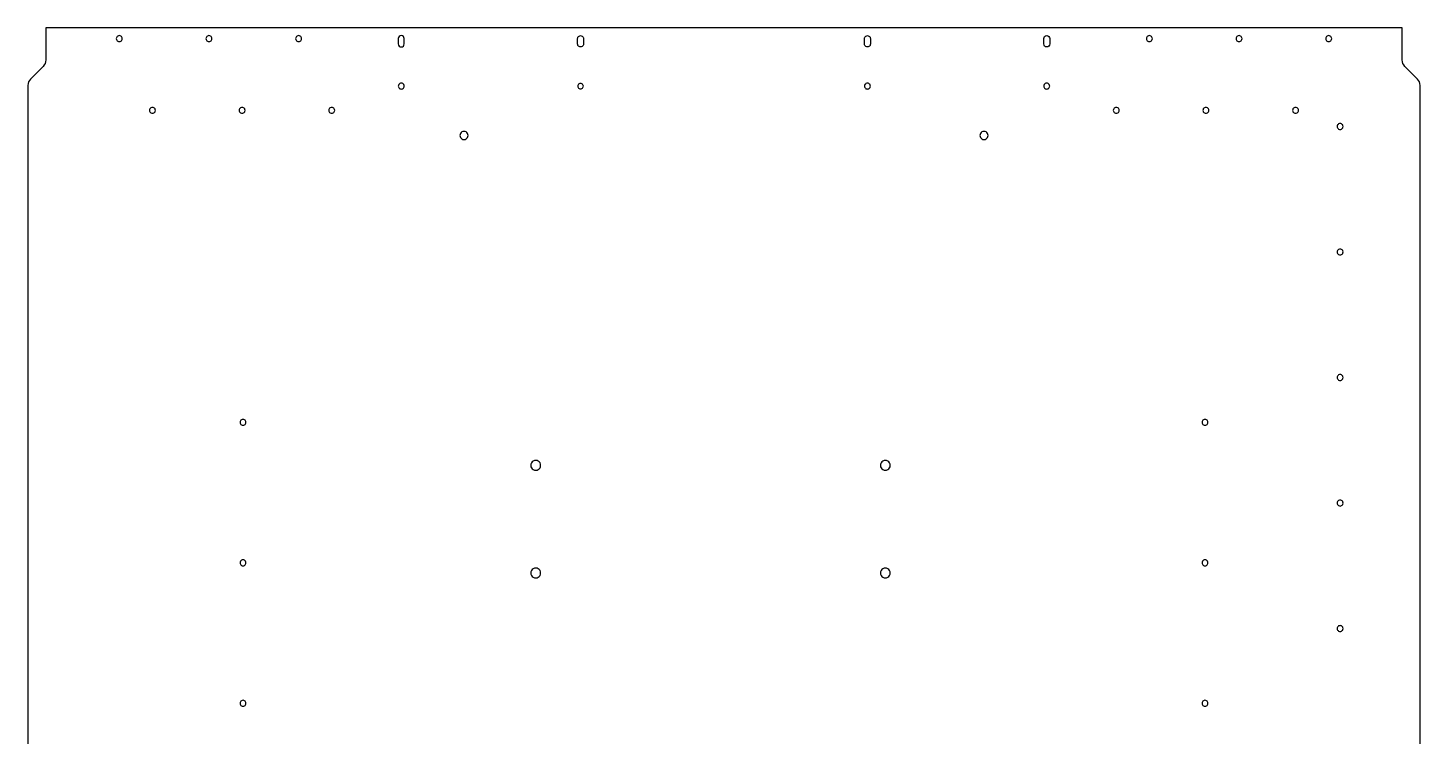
# Model space of a CAD drawing. Extents: x -300 to 476, y -208 to 582.
# Drawn here: x -300 to 476, y 187 to 582 of the extents above; entities that cross this region are included whole.
import ezdxf

# ---------------------------------------------------------------- set-up
doc = ezdxf.new("R2010")
doc.units = 0
doc.layers.add('Layer_1', color=7, linetype='CONTINUOUS')

msp = doc.modelspace()

# ---------------------------------------------------------------- linework, layer by layer
at = {"layer": 'Layer_1', "color": 7}
for p, q in [((466.066939, 582.154382), (-290.456, 582.154382)), ((-290.456, 582.154382), (-290.456, 564.225471)), ((-247.806054, 576.154381), (-247.806054, 576.154381)), ((-197.806116, 576.154381), (-197.806116, 576.154381)), ((-147.806179, 576.154381), (-147.806179, 576.154381)), ((-93.844301, 576.154381), (-93.844301, 573.15438)), ((-90.544306, 573.15438), (-90.544306, 576.154381)), ((6.155566, 573.15438), (6.155566, 576.154381)), ((9.455577, 576.154381), (9.455577, 573.15438)), ((9.455577, 576.154381), (9.455577, 576.154381)), ((166.155362, 573.15438), (166.155362, 576.154381)), ((169.455373, 576.154381), (169.455373, 573.15438)), ((169.455373, 576.154381), (169.455373, 576.154381)), ((266.155248, 573.15438), (266.155248, 576.154381)), ((269.455233, 576.154381), (269.455233, 573.15438)), ((326.717106, 576.154381), (326.717106, 576.154381)), ((376.717048, 576.154381), (376.717048, 576.154381)), ((426.716991, 576.154381), (426.716991, 576.154381)), ((466.066939, 564.225471), (466.066939, 582.154382)), ((266.155248, 573.15438), (266.155248, 573.15438)), ((-291.920464, 560.689928), (-298.991523, 553.618894)), ((474.602466, 553.618894), (467.531406, 560.689928)), ((-300.455988, 550.083351), (-300.455988, 84.226074)), ((-90.544306, 549.654409), (-90.544306, 549.654409)), ((9.355565, 549.654409), (9.355565, 549.654409)), ((169.455373, 549.654409), (169.455373, 549.654409)), ((269.455233, 549.654409), (269.455233, 549.654409)), ((476.066933, 84.226074), (476.066933, 550.083351)), ((-229.306077, 536.154432), (-229.306077, 536.154432)), ((-179.30614, 536.154432), (-179.30614, 536.154432)), ((-129.306202, 536.154432), (-129.306202, 536.154432)), ((308.217145, 536.154432), (308.217145, 536.154432)), ((358.217088, 536.154432), (358.217088, 536.154432)), ((408.217004, 536.154432), (408.217004, 536.154432)), ((-54.944351, 522.154446), (-54.944351, 522.154446)), ((235.055289, 522.154446), (235.055289, 522.154446)), ((433.075979, 527.154456), (433.075979, 527.154456)), ((433.075979, 457.154525), (433.075979, 457.154525)), ((433.075979, 387.154621), (433.075979, 387.154621)), ((-178.806141, 362.15465), (-178.806141, 362.15465)), ((357.717079, 362.15465), (357.717079, 362.15465)), ((-14.44439, 338.154686), (-14.44439, 338.154686)), ((180.555345, 338.154686), (180.555345, 338.154686)), ((433.075979, 317.154712), (433.075979, 317.154712)), ((-178.806141, 283.821421), (-178.806141, 283.821421)), ((357.717079, 283.821421), (357.717079, 283.821421)), ((-14.44439, 278.154762), (-14.44439, 278.154762)), ((180.555345, 278.154762), (180.555345, 278.154762)), ((433.075979, 247.1548), (433.075979, 247.1548)), ((-178.806141, 205.488187), (-178.806141, 205.488187)), ((357.717079, 205.488187), (357.717079, 205.488187))]:
    msp.add_line(p, q, dxfattribs=at)
for points in [[(-250.281241, 577.583872), (-250.791849, 577.288981), (-251.106286, 576.744026), (-251.106049, 576.154381)], [(-251.106049, 576.154381), (-251.106286, 575.564736), (-250.791849, 575.019781), (-250.281241, 574.72489)], [(-248.630862, 577.583872), (-249.14147, 577.878762), (-249.770633, 577.878762), (-250.281241, 577.583872)], [(-250.281241, 574.72489), (-249.770633, 574.43), (-249.14147, 574.43), (-248.630862, 574.72489)], [(-247.806054, 576.154381), (-247.805818, 576.744026), (-248.120254, 577.288981), (-248.630862, 577.583872)], [(-248.630862, 574.72489), (-248.120254, 575.019781), (-247.805818, 575.564736), (-247.806054, 576.154381)], [(-200.281304, 577.583872), (-200.791912, 577.288981), (-201.106348, 576.744026), (-201.106112, 576.154381)], [(-201.106112, 576.154381), (-201.106348, 575.564736), (-200.791912, 575.019781), (-200.281304, 574.72489)], [(-198.630924, 577.583872), (-199.141532, 577.878762), (-199.770696, 577.878762), (-200.281304, 577.583872)], [(-200.281304, 574.72489), (-199.770696, 574.43), (-199.141532, 574.43), (-198.630924, 574.72489)], [(-197.806116, 576.154381), (-197.80588, 576.744026), (-198.120316, 577.288981), (-198.630924, 577.583872)], [(-198.630924, 574.72489), (-198.120316, 575.019781), (-197.80588, 575.564736), (-197.806116, 576.154381)], [(-150.281177, 577.583322), (-150.791689, 577.288578), (-151.106177, 576.743869), (-151.106177, 576.154381)], [(-151.106177, 576.154381), (-151.106177, 575.564893), (-150.791689, 575.020184), (-150.281177, 574.72544)], [(-148.631178, 577.583322), (-149.14169, 577.878066), (-149.770666, 577.878066), (-150.281177, 577.583322)], [(-150.281177, 574.72544), (-149.770666, 574.430696), (-149.14169, 574.430696), (-148.631178, 574.72544)], [(-147.806179, 576.154381), (-147.806179, 576.743869), (-148.120667, 577.288578), (-148.631178, 577.583322)], [(-148.631178, 574.72544), (-148.120667, 575.020184), (-147.806179, 575.564893), (-147.806179, 576.154381)], [(-92.194303, 577.803718), (-93.105314, 577.803718), (-93.843936, 577.065391), (-93.844301, 576.154381)], [(-90.544306, 576.154381), (-90.54467, 577.065391), (-91.283293, 577.803718), (-92.194303, 577.803718)], [(6.155566, 576.154381), (6.155566, 576.743871), (6.470055, 577.288583), (6.980569, 577.583328)], [(6.980569, 577.583328), (7.491082, 577.878073), (8.120061, 577.878073), (8.630574, 577.583328)], [(8.630574, 577.583328), (9.141088, 577.288583), (9.455577, 576.743871), (9.455577, 576.154381)], [(166.155362, 576.154381), (166.155362, 576.743871), (166.469851, 577.288583), (166.980365, 577.583328)], [(166.980365, 577.583328), (167.490878, 577.878073), (168.119857, 577.878073), (168.63037, 577.583328)], [(168.63037, 577.583328), (169.140884, 577.288583), (169.455373, 576.743871), (169.455373, 576.154381)], [(266.155248, 576.154381), (266.15758, 577.063995), (266.895623, 577.800148), (267.80524, 577.800148)], [(267.80524, 577.800148), (268.714857, 577.800148), (269.4529, 577.063995), (269.455233, 576.154381)], [(324.240893, 577.586846), (323.729762, 577.291161), (323.415606, 576.744874), (323.417121, 576.154381)], [(323.417121, 576.154381), (323.415606, 575.563888), (323.729762, 575.0176), (324.240893, 574.721916)], [(325.893333, 577.586846), (325.382202, 577.882531), (324.752024, 577.882531), (324.240893, 577.586846)], [(324.240893, 574.721916), (324.752024, 574.426231), (325.382202, 574.426231), (325.893333, 574.721916)], [(326.717106, 576.154381), (326.71862, 576.744874), (326.404464, 577.291161), (325.893333, 577.586846)], [(325.893333, 574.721916), (326.404464, 575.0176), (326.71862, 575.563888), (326.717106, 576.154381)], [(374.240836, 577.586846), (373.729705, 577.291161), (373.415549, 576.744874), (373.417063, 576.154381)], [(373.417063, 576.154381), (373.415549, 575.563888), (373.729705, 575.0176), (374.240836, 574.721916)], [(375.893276, 577.586846), (375.382145, 577.882531), (374.751967, 577.882531), (374.240836, 577.586846)], [(374.240836, 574.721916), (374.751967, 574.426231), (375.382145, 574.426231), (375.893276, 574.721916)], [(376.717048, 576.154381), (376.718562, 576.744874), (376.404407, 577.291161), (375.893276, 577.586846)], [(375.893276, 574.721916), (376.404407, 575.0176), (376.718562, 575.563888), (376.717048, 576.154381)], [(424.240779, 577.586846), (423.729647, 577.291161), (423.415492, 576.744874), (423.417006, 576.154381)], [(423.417006, 576.154381), (423.415492, 575.563888), (423.729647, 575.0176), (424.240779, 574.721916)], [(425.893219, 577.586846), (425.382087, 577.882531), (424.75191, 577.882531), (424.240779, 577.586846)], [(424.240779, 574.721916), (424.75191, 574.426231), (425.382087, 574.426231), (425.893219, 574.721916)], [(426.716991, 576.154381), (426.718505, 576.744874), (426.40435, 577.291161), (425.893219, 577.586846)], [(425.893219, 574.721916), (426.40435, 575.0176), (426.718505, 575.563888), (426.716991, 576.154381)], [(-93.844301, 573.15438), (-93.843936, 572.243369), (-93.105314, 571.505043), (-92.194303, 571.505043)], [(-92.194303, 571.505043), (-91.283293, 571.505043), (-90.54467, 572.243369), (-90.544306, 573.15438)], [(6.980569, 571.725433), (6.470055, 572.020178), (6.155566, 572.56489), (6.155566, 573.15438)], [(8.630574, 571.725433), (8.120061, 571.430688), (7.491082, 571.430688), (6.980569, 571.725433)], [(9.455577, 573.15438), (9.455577, 572.56489), (9.141088, 572.020178), (8.630574, 571.725433)], [(166.980365, 571.725433), (166.469851, 572.020178), (166.155362, 572.56489), (166.155362, 573.15438)], [(168.63037, 571.725433), (168.119857, 571.430688), (167.490878, 571.430688), (166.980365, 571.725433)], [(169.455373, 573.15438), (169.455373, 572.56489), (169.140884, 572.020178), (168.63037, 571.725433)], [(267.80524, 571.508613), (266.895623, 571.508613), (266.15758, 572.244766), (266.155248, 573.15438)], [(269.455233, 573.15438), (269.4529, 572.244766), (268.714857, 571.508613), (267.80524, 571.508613)], [(-290.456, 564.225471), (-290.455996, 562.899386), (-290.98278, 561.627612), (-291.920464, 560.689928)], [(467.531406, 560.689928), (466.593721, 561.627611), (466.066936, 562.899385), (466.066939, 564.225471)], [(-298.991523, 553.618894), (-299.929207, 552.68121), (-300.455991, 551.409437), (-300.455988, 550.083351)], [(-91.369114, 551.0839), (-91.879722, 551.37879), (-92.508885, 551.37879), (-93.019493, 551.0839)], [(168.63037, 551.083356), (168.119857, 551.378101), (167.490878, 551.378101), (166.980365, 551.083356)], [(268.63146, 551.086874), (268.120329, 551.382559), (267.490151, 551.382559), (266.97902, 551.086874)], [(476.066933, 550.083351), (476.066936, 551.409437), (475.540151, 552.681211), (474.602466, 553.618894)], [(-93.019493, 551.0839), (-93.530101, 550.789009), (-93.844537, 550.244054), (-93.844301, 549.654409)], [(-93.844301, 549.654409), (-93.844537, 549.064764), (-93.530101, 548.519809), (-93.019493, 548.224918)], [(-93.019493, 548.224918), (-92.508885, 547.930028), (-91.879722, 547.930028), (-91.369114, 548.224918)], [(-90.544306, 549.654409), (-90.54407, 550.244054), (-90.858506, 550.789009), (-91.369114, 551.0839)], [(-91.369114, 548.224918), (-90.858506, 548.519809), (-90.54407, 549.064764), (-90.544306, 549.654409)], [(7.029464, 550.999948), (6.549329, 550.722213), (6.254203, 550.209084), (6.255578, 549.654409)], [(6.255578, 549.654409), (6.254203, 549.099734), (6.549329, 548.586605), (7.029464, 548.30887)], [(8.58168, 550.999948), (8.101545, 551.277683), (7.509598, 551.277683), (7.029464, 550.999948)], [(7.029464, 548.30887), (7.509598, 548.031135), (8.101545, 548.031135), (8.58168, 548.30887)], [(9.355565, 549.654409), (9.35694, 550.209084), (9.061814, 550.722213), (8.58168, 550.999948)], [(8.58168, 548.30887), (9.061814, 548.586605), (9.35694, 549.099734), (9.355565, 549.654409)], [(166.980365, 551.083356), (166.469851, 550.788611), (166.155362, 550.243899), (166.155362, 549.654409)], [(166.155362, 549.654409), (166.155362, 549.064919), (166.469851, 548.520207), (166.980365, 548.225462)], [(166.980365, 548.225462), (167.490878, 547.930717), (168.119857, 547.930717), (168.63037, 548.225462)], [(169.455373, 549.654409), (169.455373, 550.243899), (169.140884, 550.788611), (168.63037, 551.083356)], [(168.63037, 548.225462), (169.140884, 548.520207), (169.455373, 549.064919), (169.455373, 549.654409)], [(266.97902, 551.086874), (266.467889, 550.79119), (266.153733, 550.244902), (266.155248, 549.654409)], [(266.155248, 549.654409), (266.153733, 549.063916), (266.467889, 548.517628), (266.97902, 548.221944)], [(266.97902, 548.221944), (267.490151, 547.926259), (268.120329, 547.926259), (268.63146, 548.221944)], [(269.455233, 549.654409), (269.456747, 550.244902), (269.142591, 550.79119), (268.63146, 551.086874)], [(268.63146, 548.221944), (269.142591, 548.517628), (269.456747, 549.063916), (269.455233, 549.654409)], [(-231.781265, 537.583923), (-232.291873, 537.289032), (-232.606309, 536.744077), (-232.606073, 536.154432)], [(-232.606073, 536.154432), (-232.606309, 535.564787), (-232.291873, 535.019832), (-231.781265, 534.724941)], [(-230.130885, 537.583923), (-230.641493, 537.878813), (-231.270657, 537.878813), (-231.781265, 537.583923)], [(-229.306077, 536.154432), (-229.305841, 536.744077), (-229.620277, 537.289032), (-230.130885, 537.583923)], [(-230.130885, 534.724941), (-229.620277, 535.019832), (-229.305841, 535.564787), (-229.306077, 536.154432)], [(-181.781327, 537.583923), (-182.291935, 537.289032), (-182.606371, 536.744077), (-182.606135, 536.154432)], [(-182.606135, 536.154432), (-182.606371, 535.564787), (-182.291935, 535.019832), (-181.781327, 534.724941)], [(-180.130948, 537.583923), (-180.641556, 537.878813), (-181.270719, 537.878813), (-181.781327, 537.583923)], [(-179.30614, 536.154432), (-179.305903, 536.744077), (-179.62034, 537.289032), (-180.130948, 537.583923)], [(-180.130948, 534.724941), (-179.62034, 535.019832), (-179.305903, 535.564787), (-179.30614, 536.154432)], [(-131.781389, 537.583923), (-132.291998, 537.289032), (-132.606434, 536.744077), (-132.606198, 536.154432)], [(-132.606198, 536.154432), (-132.606434, 535.564787), (-132.291998, 535.019832), (-131.781389, 534.724941)], [(-130.13101, 537.583923), (-130.641618, 537.878813), (-131.270781, 537.878813), (-131.781389, 537.583923)], [(-129.306202, 536.154432), (-129.305966, 536.744077), (-129.620402, 537.289032), (-130.13101, 537.583923)], [(-130.13101, 534.724941), (-129.620402, 535.019832), (-129.305966, 535.564787), (-129.306202, 536.154432)], [(305.742136, 537.583379), (305.231623, 537.288634), (304.917133, 536.743922), (304.917133, 536.154432)], [(304.917133, 536.154432), (304.917133, 535.564942), (305.231623, 535.02023), (305.742136, 534.725485)], [(307.392142, 537.583379), (306.881628, 537.878124), (306.25265, 537.878124), (305.742136, 537.583379)], [(308.217145, 536.154432), (308.217145, 536.743922), (307.902655, 537.288634), (307.392142, 537.583379)], [(307.392142, 534.725485), (307.902655, 535.02023), (308.217145, 535.564942), (308.217145, 536.154432)], [(355.742079, 537.583379), (355.231565, 537.288634), (354.917076, 536.743922), (354.917076, 536.154432)], [(354.917076, 536.154432), (354.917076, 535.564942), (355.231565, 535.02023), (355.742079, 534.725485)], [(357.392085, 537.583379), (356.881571, 537.878124), (356.252593, 537.878124), (355.742079, 537.583379)], [(358.217088, 536.154432), (358.217088, 536.743922), (357.902598, 537.288634), (357.392085, 537.583379)], [(357.392085, 534.725485), (357.902598, 535.02023), (358.217088, 535.564942), (358.217088, 536.154432)], [(405.740791, 537.586897), (405.22966, 537.291212), (404.915505, 536.744925), (404.917019, 536.154432)], [(404.917019, 536.154432), (404.915505, 535.563939), (405.22966, 535.017651), (405.740791, 534.721967)], [(407.393231, 537.586897), (406.8821, 537.882582), (406.251923, 537.882582), (405.740791, 537.586897)], [(408.217004, 536.154432), (408.218518, 536.744925), (407.904363, 537.291212), (407.393231, 537.586897)], [(407.393231, 534.721967), (407.904363, 535.017651), (408.218518, 535.563939), (408.217004, 536.154432)], [(-231.781265, 534.724941), (-231.270657, 534.430051), (-230.641493, 534.430051), (-230.130885, 534.724941)], [(-181.781327, 534.724941), (-181.270719, 534.430051), (-180.641556, 534.430051), (-180.130948, 534.724941)], [(-131.781389, 534.724941), (-131.270781, 534.430051), (-130.641618, 534.430051), (-130.13101, 534.724941)], [(305.742136, 534.725485), (306.25265, 534.43074), (306.881628, 534.43074), (307.392142, 534.725485)], [(355.742079, 534.725485), (356.252593, 534.43074), (356.881571, 534.43074), (357.392085, 534.725485)], [(405.740791, 534.721967), (406.251923, 534.426282), (406.8821, 534.426282), (407.393231, 534.721967)], [(430.599767, 528.586921), (430.088635, 528.291236), (429.77448, 527.744949), (429.775994, 527.154456)], [(432.252207, 528.586921), (431.741075, 528.882606), (431.110898, 528.882606), (430.599767, 528.586921)], [(433.075979, 527.154456), (433.077493, 527.744949), (432.763338, 528.291236), (432.252207, 528.586921)], [(-58.319791, 524.104286), (-59.016169, 523.70202), (-59.444896, 522.95866), (-59.444344, 522.154446)], [(-59.444344, 522.154446), (-59.444896, 521.350232), (-59.016169, 520.606871), (-58.319791, 520.204605)], [(-56.068903, 524.104286), (-56.765281, 524.506553), (-57.623414, 524.506553), (-58.319791, 524.104286)], [(-54.944351, 522.154446), (-54.943799, 522.95866), (-55.372526, 523.70202), (-56.068903, 524.104286)], [(-56.068903, 520.204605), (-55.372526, 520.606871), (-54.943799, 521.350232), (-54.944351, 522.154446)], [(231.680288, 524.103003), (230.984135, 523.70108), (230.555287, 522.958294), (230.555287, 522.154446)], [(230.555287, 522.154446), (230.555287, 521.350598), (230.984135, 520.607812), (231.680288, 520.205888)], [(233.930288, 524.103003), (233.234136, 524.504927), (232.37644, 524.504927), (231.680288, 524.103003)], [(235.055289, 522.154446), (235.055289, 522.958294), (234.626441, 523.70108), (233.930288, 524.103003)], [(233.930288, 520.205888), (234.626441, 520.607812), (235.055289, 521.350598), (235.055289, 522.154446)], [(429.775994, 527.154456), (429.77448, 526.563963), (430.088635, 526.017675), (430.599767, 525.721991)], [(430.599767, 525.721991), (431.110898, 525.426306), (431.741075, 525.426306), (432.252207, 525.721991)], [(432.252207, 525.721991), (432.763338, 526.017675), (433.077493, 526.563963), (433.075979, 527.154456)], [(-58.319791, 520.204605), (-57.623414, 519.802339), (-56.765281, 519.802339), (-56.068903, 520.204605)], [(231.680288, 520.205888), (232.37644, 519.803964), (233.234136, 519.803964), (233.930288, 520.205888)], [(430.599767, 458.586991), (430.088635, 458.291306), (429.77448, 457.745019), (429.775994, 457.154525)], [(432.252207, 458.586991), (431.741075, 458.882675), (431.110898, 458.882675), (430.599767, 458.586991)], [(433.075979, 457.154525), (433.077493, 457.745019), (432.763338, 458.291306), (432.252207, 458.586991)], [(429.775994, 457.154525), (429.77448, 456.564032), (430.088635, 456.017745), (430.599767, 455.72206)], [(430.599767, 455.72206), (431.110898, 455.426376), (431.741075, 455.426376), (432.252207, 455.72206)], [(432.252207, 455.72206), (432.763338, 456.017745), (433.077493, 456.564032), (433.075979, 457.154525)], [(430.599767, 388.587086), (430.088635, 388.291402), (429.77448, 387.745115), (429.775994, 387.154621)], [(432.252207, 388.587086), (431.741075, 388.882771), (431.110898, 388.882771), (430.599767, 388.587086)], [(433.075979, 387.154621), (433.077493, 387.745115), (432.763338, 388.291402), (432.252207, 388.587086)], [(429.775994, 387.154621), (429.77448, 386.564128), (430.088635, 386.017841), (430.599767, 385.722156)], [(430.599767, 385.722156), (431.110898, 385.426471), (431.741075, 385.426471), (432.252207, 385.722156)], [(432.252207, 385.722156), (432.763338, 386.017841), (433.077493, 386.564128), (433.075979, 387.154621)], [(-181.281329, 363.584141), (-181.791937, 363.28925), (-182.106373, 362.744295), (-182.106137, 362.15465)], [(-182.106137, 362.15465), (-182.106373, 361.565005), (-181.791937, 361.02005), (-181.281329, 360.725159)], [(-179.630949, 363.584141), (-180.141557, 363.879031), (-180.770721, 363.879031), (-181.281329, 363.584141)], [(-181.281329, 360.725159), (-180.770721, 360.430269), (-180.141557, 360.430269), (-179.630949, 360.725159)], [(-178.806141, 362.15465), (-178.805905, 362.744295), (-179.120341, 363.28925), (-179.630949, 363.584141)], [(-179.630949, 360.725159), (-179.120341, 361.02005), (-178.805905, 361.565005), (-178.806141, 362.15465)], [(355.240866, 363.587115), (354.729735, 363.29143), (354.41558, 362.745143), (354.417094, 362.15465)], [(354.417094, 362.15465), (354.41558, 361.564156), (354.729735, 361.017869), (355.240866, 360.722185)], [(356.893306, 363.587115), (356.382175, 363.8828), (355.751998, 363.8828), (355.240866, 363.587115)], [(355.240866, 360.722185), (355.751998, 360.4265), (356.382175, 360.4265), (356.893306, 360.722185)], [(357.717079, 362.15465), (357.718593, 362.745143), (357.404437, 363.29143), (356.893306, 363.587115)], [(356.893306, 360.722185), (357.404437, 361.017869), (357.718593, 361.564156), (357.717079, 362.15465)], [(-18.569733, 340.537258), (-19.420762, 340.04575), (-19.944814, 339.137452), (-19.944383, 338.154686)], [(-19.944383, 338.154686), (-19.944814, 337.171919), (-19.420762, 336.263621), (-18.569733, 335.772114)], [(-15.81904, 340.537258), (-16.670069, 341.028766), (-17.718704, 341.028766), (-18.569733, 340.537258)], [(-18.569733, 335.772114), (-17.718704, 335.280606), (-16.670069, 335.280606), (-15.81904, 335.772114)], [(-14.44439, 338.154686), (-14.443959, 339.137452), (-14.968011, 340.04575), (-15.81904, 340.537258)], [(-15.81904, 335.772114), (-14.968011, 336.263621), (-14.443959, 337.171919), (-14.44439, 338.154686)], [(176.430002, 340.537258), (175.578973, 340.04575), (175.054921, 339.137452), (175.055352, 338.154686)], [(175.055352, 338.154686), (175.054921, 337.171919), (175.578973, 336.263621), (176.430002, 335.772114)], [(179.180695, 340.537258), (178.329666, 341.028766), (177.281031, 341.028766), (176.430002, 340.537258)], [(176.430002, 335.772114), (177.281031, 335.280606), (178.329666, 335.280606), (179.180695, 335.772114)], [(180.555345, 338.154686), (180.555776, 339.137452), (180.031724, 340.04575), (179.180695, 340.537258)], [(179.180695, 335.772114), (180.031724, 336.263621), (180.555776, 337.171919), (180.555345, 338.154686)], [(430.599767, 318.587177), (430.088635, 318.291492), (429.77448, 317.745205), (429.775994, 317.154712)], [(432.252207, 318.587177), (431.741075, 318.882862), (431.110898, 318.882862), (430.599767, 318.587177)], [(433.075979, 317.154712), (433.077493, 317.745205), (432.763338, 318.291492), (432.252207, 318.587177)], [(429.775994, 317.154712), (429.77448, 316.564219), (430.088635, 316.017931), (430.599767, 315.722247)], [(430.599767, 315.722247), (431.110898, 315.426562), (431.741075, 315.426562), (432.252207, 315.722247)], [(432.252207, 315.722247), (432.763338, 316.017931), (433.077493, 316.564219), (433.075979, 317.154712)], [(-181.281329, 285.250912), (-181.791937, 284.956021), (-182.106373, 284.411066), (-182.106137, 283.821421)], [(-182.106137, 283.821421), (-182.106373, 283.231776), (-181.791937, 282.686821), (-181.281329, 282.39193)], [(-179.630949, 285.250912), (-180.141557, 285.545802), (-180.770721, 285.545802), (-181.281329, 285.250912)], [(-181.281329, 282.39193), (-180.770721, 282.09704), (-180.141557, 282.09704), (-179.630949, 282.39193)], [(-178.806141, 283.821421), (-178.805905, 284.411066), (-179.120341, 284.956021), (-179.630949, 285.250912)], [(-179.630949, 282.39193), (-179.120341, 282.686821), (-178.805905, 283.231776), (-178.806141, 283.821421)], [(-18.569733, 280.537334), (-19.420762, 280.045827), (-19.944814, 279.137529), (-19.944383, 278.154762)], [(-15.81904, 280.537334), (-16.670069, 281.028842), (-17.718704, 281.028842), (-18.569733, 280.537334)], [(-14.44439, 278.154762), (-14.443959, 279.137529), (-14.968011, 280.045827), (-15.81904, 280.537334)], [(176.430002, 280.537334), (175.578973, 280.045827), (175.054921, 279.137529), (175.055352, 278.154762)], [(179.180695, 280.537334), (178.329666, 281.028842), (177.281031, 281.028842), (176.430002, 280.537334)], [(180.555345, 278.154762), (180.555776, 279.137529), (180.031724, 280.045827), (179.180695, 280.537334)], [(355.240866, 285.253886), (354.729735, 284.958202), (354.41558, 284.411914), (354.417094, 283.821421)], [(354.417094, 283.821421), (354.41558, 283.230928), (354.729735, 282.68464), (355.240866, 282.388956)], [(356.893306, 285.253886), (356.382175, 285.549571), (355.751998, 285.549571), (355.240866, 285.253886)], [(355.240866, 282.388956), (355.751998, 282.093271), (356.382175, 282.093271), (356.893306, 282.388956)], [(357.717079, 283.821421), (357.718593, 284.411914), (357.404437, 284.958202), (356.893306, 285.253886)], [(356.893306, 282.388956), (357.404437, 282.68464), (357.718593, 283.230928), (357.717079, 283.821421)], [(-19.944383, 278.154762), (-19.944814, 277.171996), (-19.420762, 276.263698), (-18.569733, 275.77219)], [(-18.569733, 275.77219), (-17.718704, 275.280682), (-16.670069, 275.280682), (-15.81904, 275.77219)], [(-15.81904, 275.77219), (-14.968011, 276.263698), (-14.443959, 277.171996), (-14.44439, 278.154762)], [(175.055352, 278.154762), (175.054921, 277.171996), (175.578973, 276.263698), (176.430002, 275.77219)], [(176.430002, 275.77219), (177.281031, 275.280682), (178.329666, 275.280682), (179.180695, 275.77219)], [(179.180695, 275.77219), (180.031724, 276.263698), (180.555776, 277.171996), (180.555345, 278.154762)], [(430.599767, 248.587265), (430.088635, 248.29158), (429.77448, 247.745293), (429.775994, 247.1548)], [(432.252207, 248.587265), (431.741075, 248.88295), (431.110898, 248.88295), (430.599767, 248.587265)], [(433.075979, 247.1548), (433.077493, 247.745293), (432.763338, 248.29158), (432.252207, 248.587265)], [(429.775994, 247.1548), (429.77448, 246.564306), (430.088635, 246.018019), (430.599767, 245.722335)], [(430.599767, 245.722335), (431.110898, 245.42665), (431.741075, 245.42665), (432.252207, 245.722335)], [(432.252207, 245.722335), (432.763338, 246.018019), (433.077493, 246.564306), (433.075979, 247.1548)], [(-181.281329, 206.917678), (-181.791937, 206.622787), (-182.106373, 206.077832), (-182.106137, 205.488187)], [(-182.106137, 205.488187), (-182.106373, 204.898542), (-181.791937, 204.353587), (-181.281329, 204.058696)], [(-179.630949, 206.917678), (-180.141557, 207.212568), (-180.770721, 207.212568), (-181.281329, 206.917678)], [(-181.281329, 204.058696), (-180.770721, 203.763806), (-180.141557, 203.763806), (-179.630949, 204.058696)], [(-178.806141, 205.488187), (-178.805905, 206.077832), (-179.120341, 206.622787), (-179.630949, 206.917678)], [(-179.630949, 204.058696), (-179.120341, 204.353587), (-178.805905, 204.898542), (-178.806141, 205.488187)], [(355.240866, 206.920652), (354.729735, 206.624968), (354.41558, 206.07868), (354.417094, 205.488187)], [(354.417094, 205.488187), (354.41558, 204.897694), (354.729735, 204.351406), (355.240866, 204.055722)], [(356.893306, 206.920652), (356.382175, 207.216337), (355.751998, 207.216337), (355.240866, 206.920652)], [(355.240866, 204.055722), (355.751998, 203.760037), (356.382175, 203.760037), (356.893306, 204.055722)], [(357.717079, 205.488187), (357.718593, 206.07868), (357.404437, 206.624968), (356.893306, 206.920652)], [(356.893306, 204.055722), (357.404437, 204.351406), (357.718593, 204.897694), (357.717079, 205.488187)]]:
    msp.add_open_spline(points, degree=3, dxfattribs=at)

doc.saveas('drawing.dxf')
